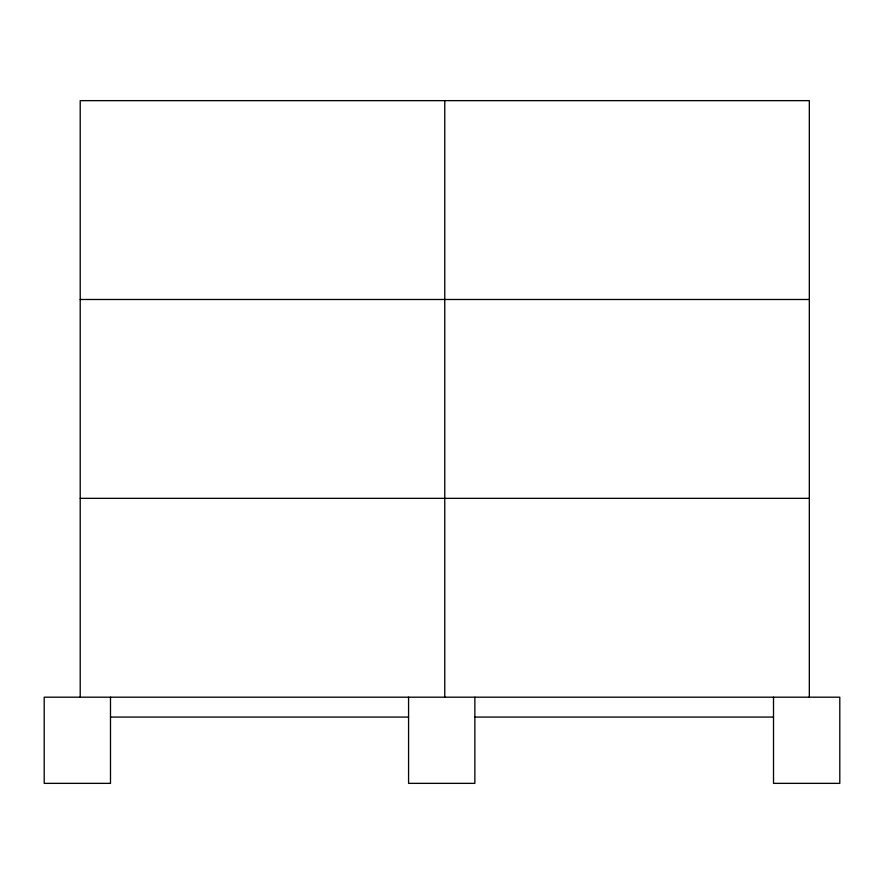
<?xml version="1.0" encoding="UTF-8"?>
<svg xmlns="http://www.w3.org/2000/svg" width="884" height="884" viewBox="0 0 884 884"><rect width="100%" height="100%" fill="white"/><g stroke="black" fill="none" stroke-linecap="round" stroke-linejoin="round"><path stroke-width="1.33" d="M80.212 299.488L809.324 299.488M80.212 498.344L809.324 498.344M110.489 717.079L408.574 717.079M474.863 717.079L773.511 717.079M809.324 697.189L809.324 100.643L80.212 100.643L80.212 697.189M773.511 697.189L773.511 783.357L839.8 783.357L839.8 697.189L44.2 697.189L44.2 783.357L110.489 783.357L110.489 697.189M474.863 697.189L474.863 783.357L408.574 783.357L408.574 697.189M444.762 100.643L444.762 697.189"/></g></svg>
